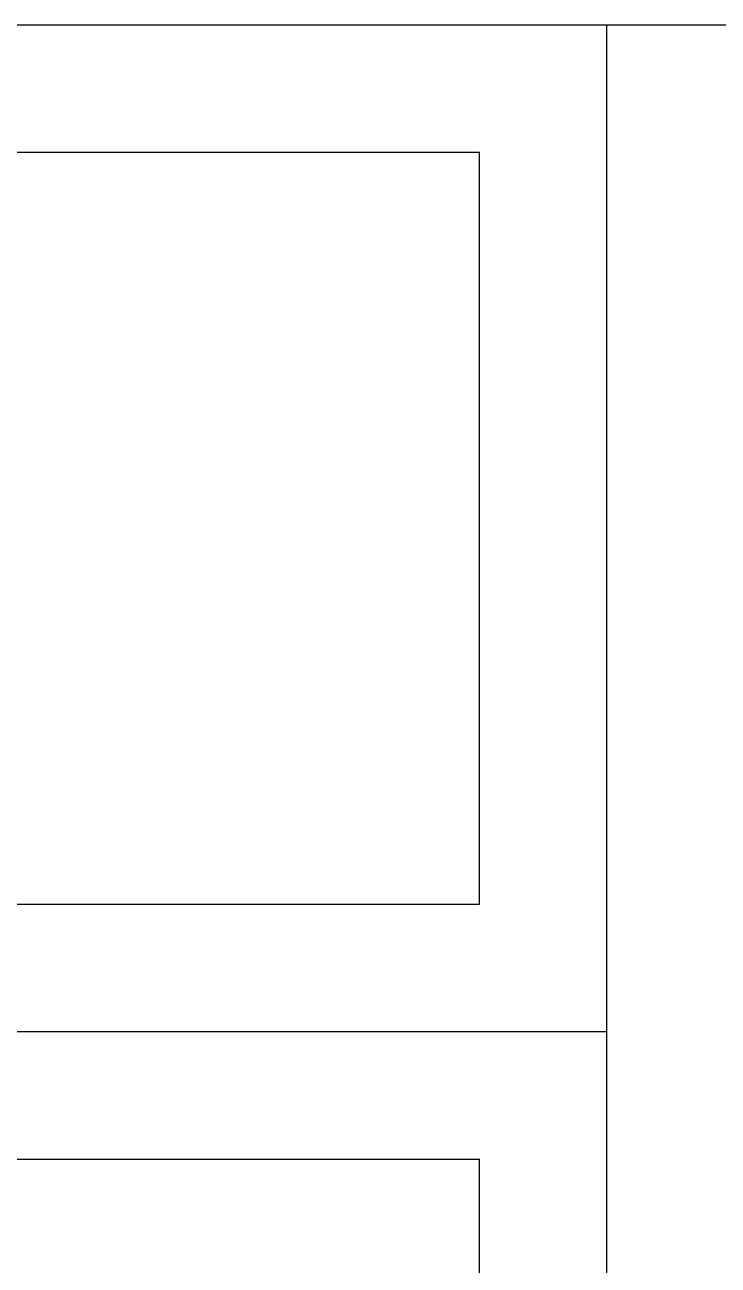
# Model space of a CAD drawing. Header units: centimetres. Extents: x -48696 to 156237, y -5617 to 29024.
# Drawn here: x -20969.878 to -20968.517, y 15778.515 to 15780.948 of the extents above; entities that cross this region are included whole.
import ezdxf

# ---------------------------------------------------------------- set-up
doc = ezdxf.new("R2010")
doc.units = ezdxf.units.CM
doc.layers.add('PN010', color=1, linetype='Continuous')

msp = doc.modelspace()

# ---------------------------------------------------------------- linework, layer by layer
at = {"layer": 'PN010'}
for p, q in [((-20980.45691, 15780.94837), (-20963.45691, 15780.94837)), ((-20968.73572, 15776.99837), (-20968.73572, 15780.94837)), ((-20980.20691, 15780.69837), (-20968.98572, 15780.69837)), ((-20968.98572, 15779.22337), (-20968.98572, 15780.69837)), ((-20980.20691, 15779.22337), (-20968.98572, 15779.22337)), ((-20980.45691, 15778.97337), (-20968.73572, 15778.97337)), ((-20980.20691, 15778.72337), (-20968.98572, 15778.72337)), ((-20968.98572, 15777.24837), (-20968.98572, 15778.72337))]:
    msp.add_line(p, q, dxfattribs=at)

doc.saveas('drawing.dxf')
